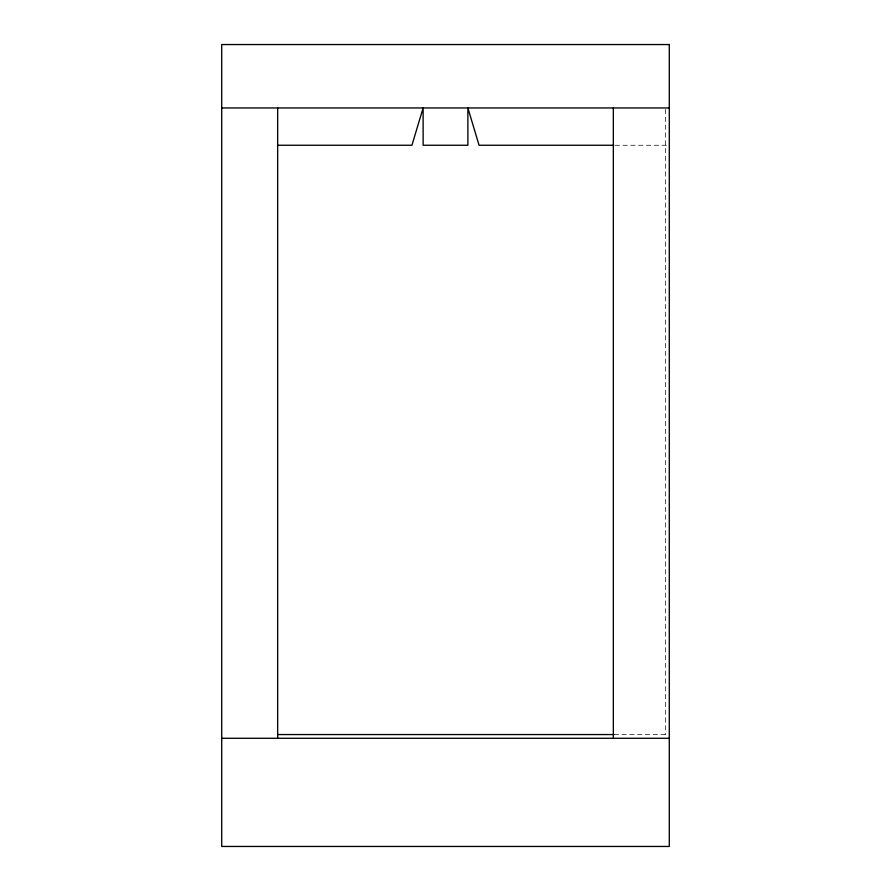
<?xml version="1.0" encoding="UTF-8"?>
<svg xmlns="http://www.w3.org/2000/svg" width="891" height="891" viewBox="0 0 891 891"><rect width="100%" height="100%" fill="white"/><g stroke="black" fill="none" stroke-linecap="round" stroke-linejoin="round"><path stroke-width="0.67" stroke-dasharray="4.46 3.34" d="M615.135 145.255L666.513 145.255M614.111 734.552L665.555 734.552L667.426 736.423M665.555 109.348L665.555 734.552"/><path stroke-width="1.34" d="M221.714 107.956L669.286 107.956M277.658 145.255L411.932 145.255L423.125 107.956L423.125 145.255L467.875 145.255L467.875 107.956L479.068 145.255L613.743 145.255M277.658 734.552L614.111 734.552M221.714 738.283L669.286 738.283M613.342 107.956L613.342 738.283M277.658 107.956L277.658 738.283M669.286 44.55L221.714 44.55L221.714 846.45L669.286 846.45L669.286 44.55"/></g></svg>
